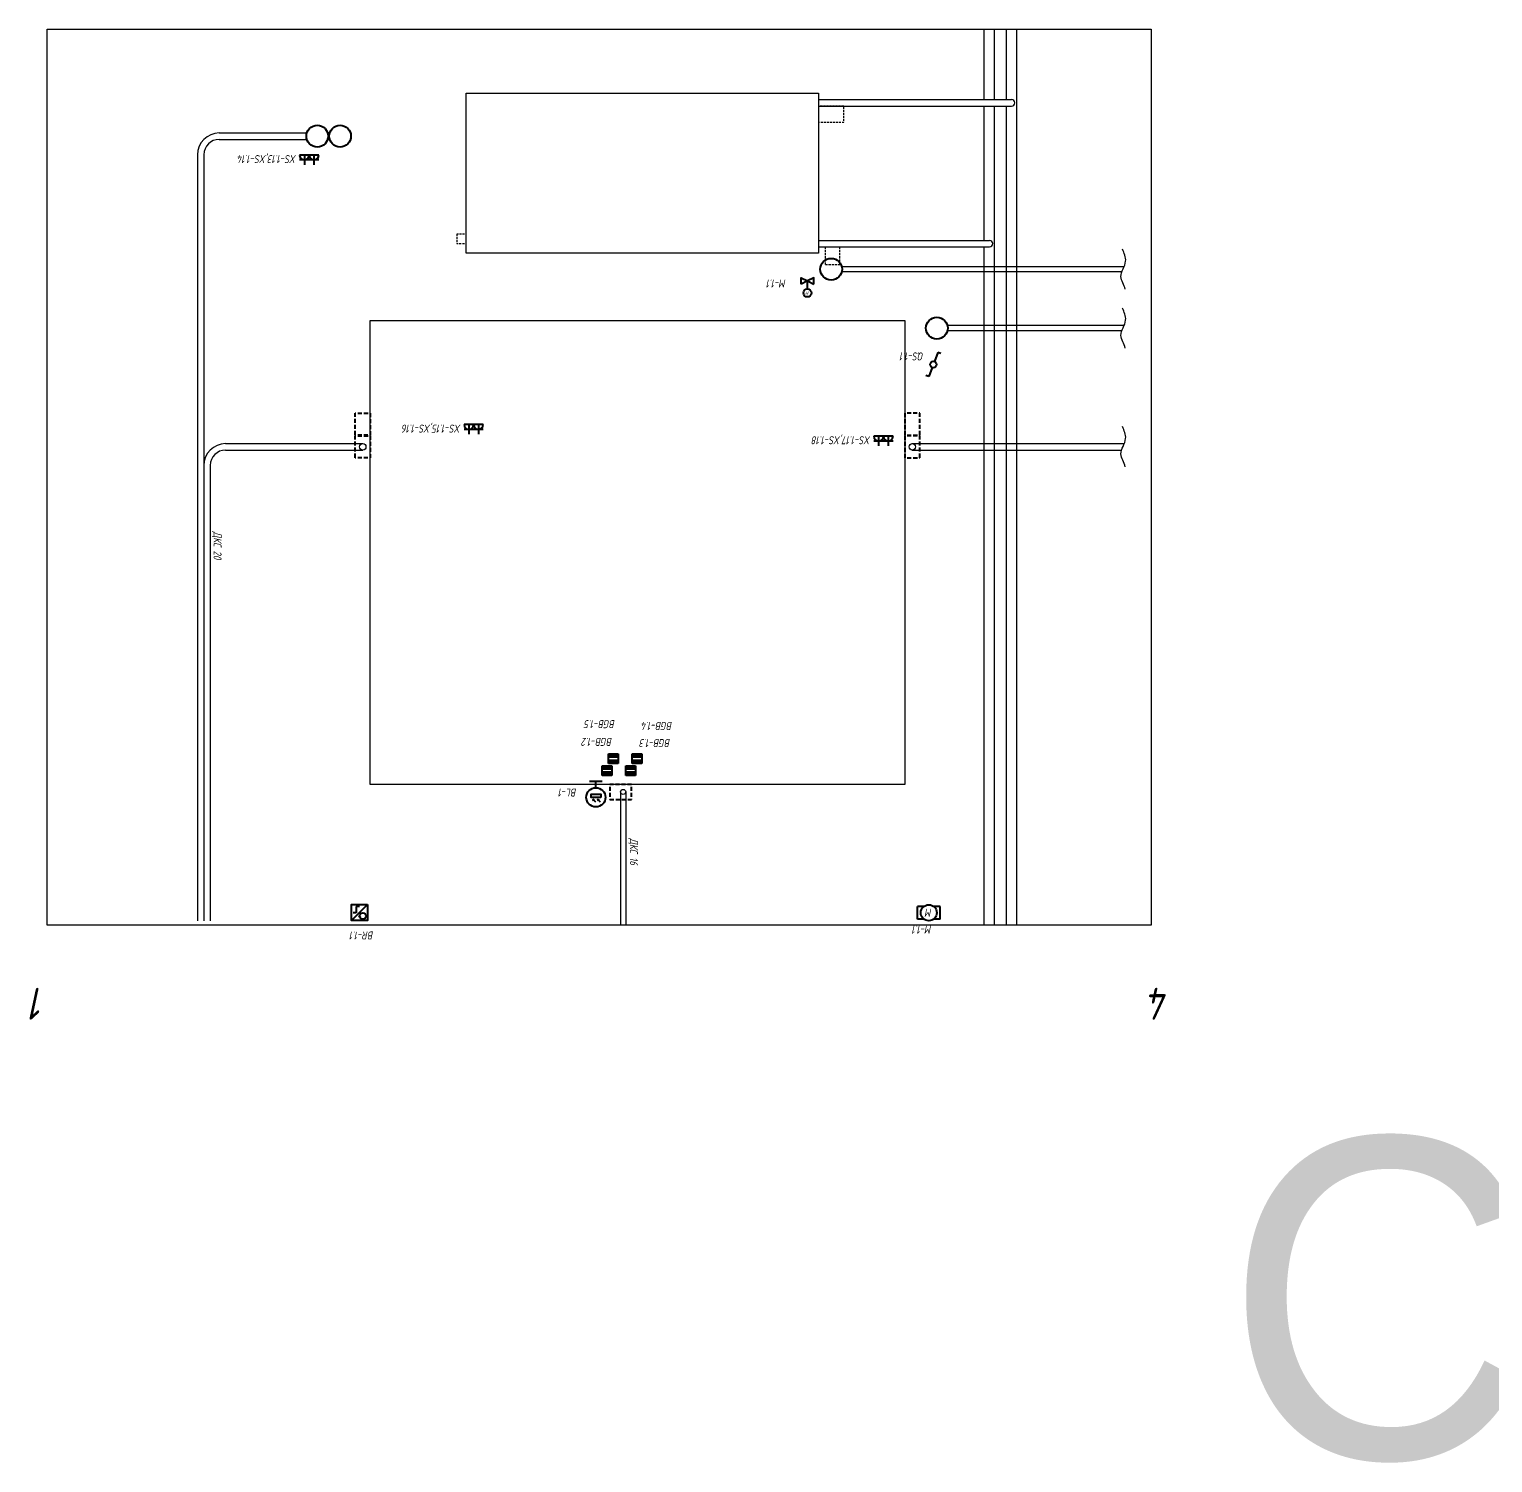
# Model space of a CAD drawing. Header units: millimetres. Extents: x -40374 to 56557, y -58468 to -14063.
# Drawn here: x -31721 to -27148, y -26767 to -22287 of the extents above; entities that cross this region are included whole.
import ezdxf
from ezdxf.enums import TextEntityAlignment as Align

# ---------------------------------------------------------------- set-up
doc = ezdxf.new("R2010")
doc.units = ezdxf.units.MM
doc.linetypes.add('DASHED', pattern=[19.05, 12.7, -6.35])
doc.layers.add('01 Черновое', color=7, linetype='Continuous')
doc.layers.add('02 ЭОМ и СС', color=7, linetype='Continuous')
doc.layers.add('100 noprint', color=1, linetype='Continuous', plot=False)
doc.styles.get("Standard").update_dxf_attribs({"font": 'Ubuntu-R.ttf'})
doc.styles.add('ГОСТ-ISOCPEUR', font='isocpeui.ttf', dxfattribs={"width": 0.8})

# ---------------------------------------------------------------- blocks, each defined once
blk = doc.blocks.new('вентиль с электроприводом')
at = {"color": 0, "linetype": 'DASHED', "lineweight": -2}
blk.add_line((0, 2.5), (0, 0), dxfattribs=at)
at = {"color": 0, "lineweight": -2}
for points in [[(-2, 1), (-2, -1), (0, 0), (-2, 1)], [(2, 1), (2, -1), (0, 0), (2, 1)]]:
    blk.add_lwpolyline(points, dxfattribs=at)
blk.add_circle((0, 3.75), 1.25, dxfattribs=at)
at = {"color": 0, "lineweight": -2, "style": 'ГОСТ-ISOCPEUR', "width": 0.8}
blk.add_text('M', height=1, rotation=360, dxfattribs=at).set_placement((0, 3.75), align=Align.MIDDLE_CENTER)
blk = doc.blocks.new('геркон')
at = {"lineweight": -2}
for points in [[(3, 2), (3, 3), (0, 3), (0, 2)], [(3, 0), (3, 1), (0, 1), (0, 0)]]:
    blk.add_hatch(color=0, dxfattribs=at).paths.add_polyline_path(points)
at = {"color": 0, "lineweight": -2}
for p, q in [((0, 0), (0, 3)), ((0, 3), (3, 3)), ((0, 2), (3, 2)), ((0, 1), (3, 1)), ((3, 0), (0, 0)), ((3, 3), (3, 0))]:
    blk.add_line(p, q, dxfattribs=at)
blk = doc.blocks.new('фотоэлемент')
at = {"color": 0, "lineweight": -2}
for p, q in [((-1.48, 6.52), (-0.51, 5.55)), ((-0.51, 5.55), (-1.02, 5.74)), ((-0.51, 5.55), (-0.7, 6.06)), ((0.02, 6.52), (0.99, 5.55)), ((0.99, 5.55), (0.48, 5.74)), ((0.99, 5.55), (0.8, 6.06)), ((-2, 0), (2, 0)), ((0, 2), (0, 0))]:
    blk.add_line(p, q, dxfattribs=at)
blk.add_lwpolyline([(-1.5, 5), (1.5, 5), (1.5, 4), (-1.5, 4)], close=True, dxfattribs=at)
blk.add_circle((0, 5), 3, dxfattribs=at)
blk = doc.blocks.new('розетка скрытая трехполюсная')
at = {"color": 0, "lineweight": -2}
for p, q in [((-1.5, 1.5), (1.5, 1.5)), ((-1.5, 0), (1.5, 0)), ((0, 0), (0, 3))]:
    blk.add_line(p, q, dxfattribs=at)
blk.add_arc((0, 0), 1.5, 0, 180, dxfattribs=at)
blk = doc.blocks.new('кнопка жалюзи')
at = {"color": 0, "lineweight": -2}
for p, q in [((0.35, 0.94), (1.39, 3.78)), ((1.39, 3.78), (2.34, 3.45)), ((-2.34, -3.45), (-1.39, -3.78)), ((-1.39, -3.78), (-0.35, -0.94))]:
    blk.add_line(p, q, dxfattribs=at)
blk.add_circle((0, 0), 1, dxfattribs=at)
blk = doc.blocks.new('энкодер')
at = {"color": 0, "lineweight": -2}
for p, q in [((0, 0), (5, 5)), ((2.43, 3.56), (2.2, 3.9)), ((2.43, 3.56), (2.66, 3.9)), ((2.48, 0.56), (3.48, 0.56)), ((3.48, 0.56), (3.48, 2.56)), ((3.48, 2.56), (4.48, 2.56))]:
    blk.add_line(p, q, dxfattribs=at)
blk.add_lwpolyline([(0, 0), (0, 5), (5, 5), (5, 0)], close=True, dxfattribs=at)
blk.add_circle((1.43, 3.56), 1, dxfattribs=at)
blk = doc.blocks.new('электродвигатель')
at = {"color": 0, "lineweight": -2}
for p, q in [((0, 4), (0, 0)), ((0, 4), (2, 4)), ((0, 0), (2, 0)), ((5, 4), (7, 4)), ((5, 0), (7, 0)), ((7, 4), (7, 0))]:
    blk.add_line(p, q, dxfattribs=at)
blk.add_circle((3.5, 2), 2.5, dxfattribs=at)
at = {"color": 0, "lineweight": -2, "style": 'ГОСТ-ISOCPEUR', "width": 0.8}
blk.add_text('M', height=2.5, rotation=360, dxfattribs=at).set_placement((3.5, 2), align=Align.MIDDLE_CENTER)

msp = doc.modelspace()

# ---------------------------------------------------------------- linework, layer by layer
at = {"layer": '01 Черновое'}
for p, q in [((-28737.2, -22507.2), (-28737.2, -22287.2)), ((-28705.2, -22507.2), (-28705.2, -22287.2)), ((-28667.2, -22507.2), (-28667.2, -22287.2)), ((-28635.2, -25087.2), (-28635.2, -22287.2)), ((-29255.2, -22507.2), (-28651.4, -22507.2)), ((-29255.2, -22527.2), (-28651.4, -22527.2)), ((-28737.2, -22947.2), (-28737.2, -22527.2)), ((-28705.2, -25087.2), (-28705.2, -22527.2)), ((-28667.2, -25087.2), (-28667.2, -22527.2)), ((-29255.2, -22947.2), (-28720.5, -22947.2)), ((-29255.2, -22967.2), (-28720.5, -22967.2)), ((-28737.2, -25087.2), (-28737.2, -22967.2))]:
    msp.add_line(p, q, dxfattribs=at)
at = {"layer": '01 Черновое', "linetype": 'DASHED', "ltscale": 0.5}
for p, q in [((-29232.7, -23022.2), (-29232.7, -22967.2)), ((-29187.7, -23022.2), (-29187.7, -22967.2)), ((-29232.7, -23022.2), (-29187.7, -23022.2))]:
    msp.add_line(p, q, dxfattribs=at)
at = {"layer": '01 Черновое'}
for points in [[(-28215.2, -25087.2), (-31665.2, -25087.2), (-31665.2, -22287.2), (-28215.2, -22287.2)], [(-29255.2, -22487.2), (-29255.2, -22987.2), (-30355.2, -22987.2), (-30355.2, -22487.2)], [(-28985.2, -23197.2), (-28985.2, -24647.2), (-30655.2, -24647.2), (-30655.2, -23197.2)]]:
    msp.add_lwpolyline(points, close=True, dxfattribs=at)
at = {"layer": '01 Черновое', "linetype": 'DASHED', "ltscale": 0.5, "flags": 128}
for points in [[(-29255.2, -22527.2), (-29255.2, -22577.2), (-29175.2, -22577.2), (-29175.2, -22527.2)], [(-30385.2, -22927.2), (-30385.2, -22957.2), (-30355.2, -22957.2), (-30355.2, -22927.2)]]:
    msp.add_lwpolyline(points, close=True, dxfattribs=at)
at = {"layer": '01 Черновое'}
for centre in [(-28651.4, -22517.2), (-28720.5, -22957.2)]:
    msp.add_arc(centre, 10, 270, 90, dxfattribs=at)
at = {"layer": '02 ЭОМ и СС', "color": 1}
for p, q in [((-31127.2, -22611.4), (-30853.3, -22611.4)), ((-31127.2, -22611.4), (-30853.3, -22611.4)), ((-31127.2, -22631.4), (-30853.1, -22631.4)), ((-31127.2, -22631.4), (-30853.1, -22631.4)), ((-31195.2, -22679.4), (-31195.2, -25073.7)), ((-31195.2, -22679.4), (-31195.2, -25073.7)), ((-31175.2, -22679.4), (-31175.2, -25073.7)), ((-31175.2, -22679.4), (-31175.2, -25073.7)), ((-31175.2, -23592.2), (-31175.2, -25073.7)), ((-31175.2, -23592.2), (-31175.2, -25073.7)), ((-31107.2, -23582.2), (-30678.7, -23582.2)), ((-31107.2, -23582.2), (-30678.7, -23582.2)), ((-28961.7, -23582.2), (-28299.5, -23582.2)), ((-28961.7, -23582.2), (-28299.5, -23582.2)), ((-31107.2, -23602.2), (-30678.7, -23602.2)), ((-31107.2, -23602.2), (-30678.7, -23602.2)), ((-28961.7, -23602.2), (-28307.9, -23602.2)), ((-28961.7, -23602.2), (-28307.9, -23602.2)), ((-31155.2, -23650.2), (-31155.2, -25073.7)), ((-31155.2, -23650.2), (-31155.2, -25073.7))]:
    msp.add_line(p, q, dxfattribs=at)
at = {"layer": '02 ЭОМ и СС'}
for p, q in [((-28300.1, -23029.2), (-29182.2, -23029.2)), ((-28300.1, -23029.2), (-29182.2, -23029.2)), ((-28307, -23045.2), (-29182.2, -23045.2)), ((-28307, -23045.2), (-29182.2, -23045.2)), ((-28300.1, -23213.2), (-28852.2, -23213.2)), ((-28300.1, -23213.2), (-28852.2, -23213.2)), ((-28307, -23229.2), (-28852.2, -23229.2)), ((-28307, -23229.2), (-28852.2, -23229.2)), ((-29873.2, -24670.7), (-29873.2, -25087.2)), ((-29873.2, -24670.7), (-29873.2, -25087.2)), ((-29857.2, -24670.7), (-29857.2, -25087.2)), ((-29857.2, -24670.7), (-29857.2, -25087.2))]:
    msp.add_line(p, q, dxfattribs=at)
at = {"layer": '02 ЭОМ и СС', "color": 1, "linetype": 'DASHED', "lineweight": 40, "flags": 128}
for points in [[(-30702.2, -23555.2), (-30702.2, -23487.2), (-30655.2, -23487.2), (-30655.2, -23555.2)], [(-30702.2, -23555.2), (-30702.2, -23487.2), (-30655.2, -23487.2), (-30655.2, -23555.2)], [(-28938.2, -23555.2), (-28938.2, -23487.2), (-28985.2, -23487.2), (-28985.2, -23555.2)], [(-28938.2, -23555.2), (-28938.2, -23487.2), (-28985.2, -23487.2), (-28985.2, -23555.2)], [(-30702.2, -23626.2), (-30702.2, -23558.2), (-30655.2, -23558.2), (-30655.2, -23626.2)], [(-30702.2, -23626.2), (-30702.2, -23558.2), (-30655.2, -23558.2), (-30655.2, -23626.2)], [(-28938.2, -23626.2), (-28938.2, -23558.2), (-28985.2, -23558.2), (-28985.2, -23626.2)], [(-28938.2, -23626.2), (-28938.2, -23558.2), (-28985.2, -23558.2), (-28985.2, -23626.2)]]:
    msp.add_lwpolyline(points, close=True, dxfattribs=at)
at = {"layer": '02 ЭОМ и СС', "linetype": 'DASHED', "lineweight": 40, "flags": 128}
msp.add_lwpolyline([(-29907.2, -24694.2), (-29839.2, -24694.2), (-29839.2, -24647.2), (-29907.2, -24647.2)], close=True, dxfattribs=at)
msp.add_lwpolyline([(-29907.2, -24694.2), (-29839.2, -24694.2), (-29839.2, -24647.2), (-29907.2, -24647.2)], close=True, dxfattribs=at)
at = {"layer": '02 ЭОМ и СС', "color": 1, "lineweight": 40}
for centre in [(-30820.7, -22621.2), (-30820.7, -22621.2), (-30749.7, -22621.2), (-30749.7, -22621.2)]:
    msp.add_circle(centre, 34, dxfattribs=at)
at = {"layer": '02 ЭОМ и СС', "lineweight": 40}
for centre in [(-29215.2, -23037.2), (-29215.2, -23037.2), (-28885.2, -23221.2), (-28885.2, -23221.2)]:
    msp.add_circle(centre, 34, dxfattribs=at)
at = {"layer": '02 ЭОМ и СС', "color": 1}
for centre in [(-30678.7, -23592.2), (-30678.7, -23592.2), (-28961.7, -23592.2), (-28961.7, -23592.2)]:
    msp.add_circle(centre, 10, dxfattribs=at)
at = {"layer": '02 ЭОМ и СС'}
msp.add_circle((-29865.2, -24670.7), 8, dxfattribs=at)
msp.add_circle((-29865.2, -24670.7), 8, dxfattribs=at)
at = {"layer": '02 ЭОМ и СС', "color": 1}
for centre, radius in [((-31127.2, -22679.4), 68), ((-31127.2, -22679.4), 68), ((-31127.2, -22679.4), 48), ((-31127.2, -22679.4), 48), ((-31107.2, -23650.2), 68), ((-31107.2, -23650.2), 68), ((-31107.2, -23650.2), 48), ((-31107.2, -23650.2), 48)]:
    msp.add_arc(centre, radius, 90, 180, dxfattribs=at)
at = {"layer": '02 ЭОМ и СС', "start_tangent": (-0.237453, 0.971399), "end_tangent": (-0.413803, 0.910366)}
for points in [[(-28296.3, -23099.8), (-28310, -23060), (-28295.2, -23012.3), (-28305.4, -22974.8)], [(-28296.3, -23099.8), (-28310, -23060), (-28295.2, -23012.3), (-28305.4, -22974.8)], [(-28296.3, -23283.8), (-28310, -23244), (-28295.2, -23196.3), (-28305.4, -23158.8)], [(-28296.3, -23283.8), (-28310, -23244), (-28295.2, -23196.3), (-28305.4, -23158.8)]]:
    msp.add_spline(points, degree=3, dxfattribs=at)
at = {"layer": '02 ЭОМ и СС', "color": 1, "start_tangent": (-0.237453, 0.971399), "end_tangent": (-0.413803, 0.910366)}
msp.add_spline([(-28296.3, -23654.2), (-28310, -23614.4), (-28295.2, -23566.6), (-28305.4, -23529.1)], degree=3, dxfattribs=at)
msp.add_spline([(-28296.3, -23654.2), (-28310, -23614.4), (-28295.2, -23566.6), (-28305.4, -23529.1)], degree=3, dxfattribs=at)

# ---------------------------------------------------------------- block references
at = {"layer": '02 ЭОМ и СС', "color": 1, "lineweight": 40, "xscale": 10, "yscale": 10, "zscale": 10, "rotation": 180}
for p in [(-30861.2, -22680.4), (-30831.2, -22680.4), (-30347.3, -23522.7), (-30317.3, -23522.7), (-29067, -23559.1), (-29037, -23559.1)]:
    msp.add_blockref('розетка скрытая трехполюсная', p, dxfattribs=at)
at = {"layer": '02 ЭОМ и СС', "color": 2, "lineweight": 40, "xscale": 10, "yscale": 10, "zscale": 10, "rotation": 180}
msp.add_blockref('вентиль с электроприводом', (-29289.4, -23073.9), dxfattribs=at)
at = {"layer": '02 ЭОМ и СС', "lineweight": 40, "xscale": 10, "yscale": 10, "zscale": 10, "rotation": 180}
for name, p in [('кнопка жалюзи', (-28896.1, -23334.8)), ('геркон', (-29880.7, -24552)), ('геркон', (-29807, -24552)), ('геркон', (-29900.4, -24589)), ('геркон', (-29826.7, -24589)), ('фотоэлемент', (-29950.4, -24637.6)), ('энкодер', (-30664.1, -25022.9)), ('электродвигатель', (-28875.2, -25028.2))]:
    msp.add_blockref(name, p, dxfattribs=at)

# ---------------------------------------------------------------- texts
at = {"layer": '02 ЭОМ и СС', "linetype": 'Continuous', "style": 'ГОСТ-ISOCPEUR', "width": 0.8}
for s, p in [('XS-1.13,XS-1.14', (-30886.2, -22680.4)), ('QS-1.1', (-28925.9, -23297)), ('XS-1.15,XS-1.16', (-30372.3, -23522.7)), ('XS-1.17,XS-1.18', (-29092, -23559.1))]:
    msp.add_text(s, height=25, rotation=180, dxfattribs=at).set_placement(p)
for s, p in [('M-1.1', (-29415.3, -23069.3)), ('BGB-1.5', (-29985.2, -24446.3)), ('BGB-1.4', (-29806.9, -24452.2)), ('BGB-1.2', (-29993.2, -24501.7)), ('BGB-1.3', (-29812.1, -24505.5)), ('BL-1', (-30065.3, -24659.9)), ('M-1.1', (-28960.2, -25088.7)), ('BR-1.1', (-30717.8, -25106.7))]:
    msp.add_text(s, height=25, rotation=180, dxfattribs=at).set_placement(p, align=Align.RIGHT)
at = {"layer": '02 ЭОМ и СС', "color": 1, "insert": (-31119.7, -23857.1), "char_height": 25, "width": 270.313, "attachment_point": 1, "rotation": 270, "style": 'ГОСТ-ISOCPEUR'}
msp.add_mtext('{ДКС 20}', dxfattribs=at)
at = {"layer": '02 ЭОМ и СС', "insert": (-29819, -24815.2), "char_height": 25, "width": 270.313, "attachment_point": 1, "rotation": 270, "style": 'ГОСТ-ISOCPEUR'}
msp.add_mtext('{ДКС 16}', dxfattribs=at)
at = {"layer": '100 noprint', "style": 'ГОСТ-ISOCPEUR', "width": 0.8}
for s, p in [('1', (-31690.6, -25332.3)), ('4', (-28189.4, -25332.3))]:
    msp.add_text(s, height=100, rotation=180, dxfattribs=at).set_placement(p, align=Align.MIDDLE)
at = {"layer": '100 noprint', "insert": (-27986.6, -25752.7), "char_height": 1000, "width": 2318.604, "attachment_point": 1}
msp.add_mtext('{Спальня}', dxfattribs=at)

doc.saveas('drawing.dxf')
